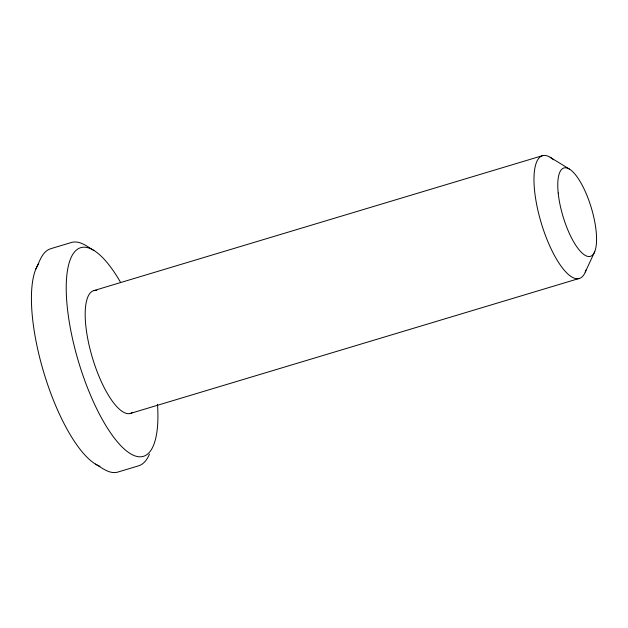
<?xml version="1.0" encoding="UTF-8"?>
<svg xmlns="http://www.w3.org/2000/svg" width="628" height="628" viewBox="0 0 628 628"><rect width="100%" height="100%" fill="white"/><g stroke="black" fill="none" stroke-linecap="round" stroke-linejoin="round"><path stroke-width="0.94" d="M35.82 269.074C39.682 261.719 42.068 251.004 51.3 248.531L72.173 242.251C80.368 240.5 87.316 246.718 93.886 250.47M585.28 272.002L594.724 251.71M149.456 454.154C147.313 459.296 143.726 464.563 138.027 466L117.153 472.28C108.958 474.03 102.003 467.813 95.44 464.061M94.043 290.544L542.812 155.571M130.224 413.483L579 278.51M550.207 157.298L569.478 169.144M157.51 404.314A108.942 34.925 73.3 0 1 113.433 436.86A108.942 34.925 73.3 0 1 66.348 281.886A108.942 34.925 73.3 0 1 120.341 281.964M99.915 466.274A108.942 34.925 73.3 0 1 43.913 372.914A108.942 34.925 73.3 0 1 38.74 263.674M585.979 270.056A64.087 20.543 73.3 0 1 540.896 221.825A64.087 20.543 73.3 0 1 553.535 159.795M132.681 412.329A64.087 20.543 73.3 0 1 92.12 356.798A64.087 20.543 73.3 0 1 96.806 290.442M558.198 193.008A46.134 14.789 73.3 0 0 590.21 256.397A46.134 14.789 73.3 0 0 583.145 187.042A46.134 14.789 73.3 0 0 558.198 193.008"/></g></svg>
